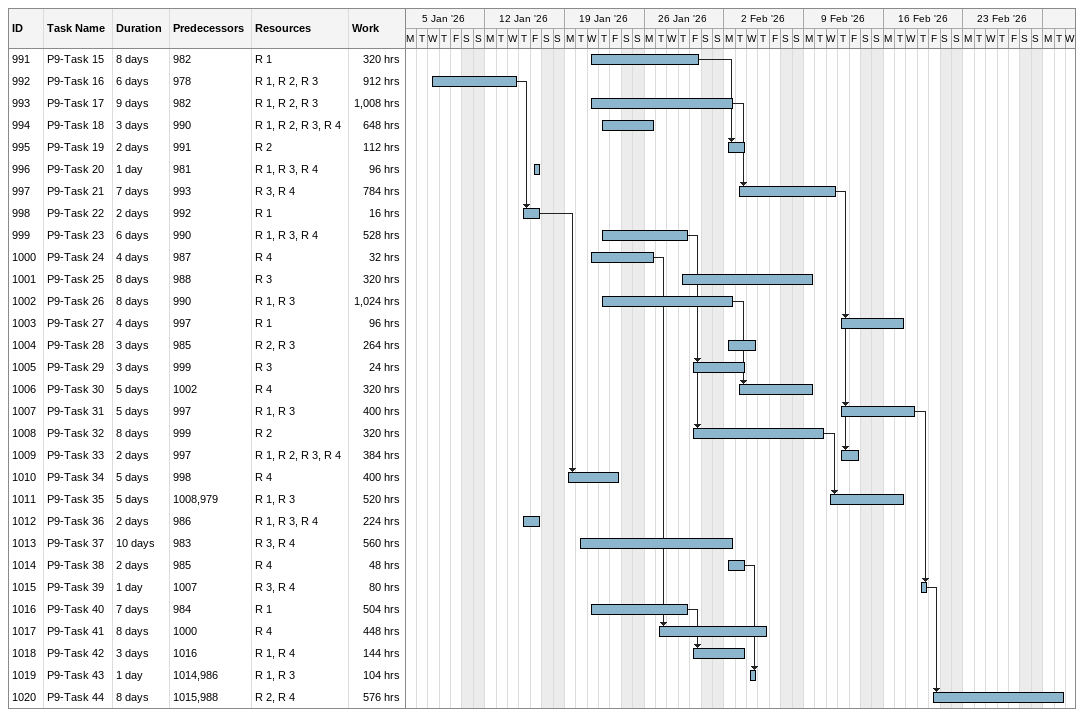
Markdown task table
| ID | Task | Duration | Start | Finish | Predecessors | Resources | Work (h) |
|---|---|---|---|---|---|---|---|
| 991 | P9-Task 15 | 8d | 2026-01-21 | 2026-01-30 | 982 | R 1 | 320 |
| 992 | P9-Task 16 | 6d | 2026-01-07 | 2026-01-14 | 978 | R 1, R 2, R 3 | 912 |
| 993 | P9-Task 17 | 9d | 2026-01-21 | 2026-02-02 | 982 | R 1, R 2, R 3 | 1008 |
| 994 | P9-Task 18 | 3d | 2026-01-22 | 2026-01-26 | 990 | R 1, R 2, R 3, R 4 | 648 |
| 995 | P9-Task 19 | 2d | 2026-02-02 | 2026-02-03 | 991 | R 2 | 112 |
| 996 | P9-Task 20 | 1d | 2026-01-16 | 2026-01-16 | 981 | R 1, R 3, R 4 | 96 |
| 997 | P9-Task 21 | 7d | 2026-02-03 | 2026-02-11 | 993 | R 3, R 4 | 784 |
| 998 | P9-Task 22 | 2d | 2026-01-15 | 2026-01-16 | 992 | R 1 | 16 |
| 999 | P9-Task 23 | 6d | 2026-01-22 | 2026-01-29 | 990 | R 1, R 3, R 4 | 528 |
| 1000 | P9-Task 24 | 4d | 2026-01-21 | 2026-01-26 | 987 | R 4 | 32 |
| 1001 | P9-Task 25 | 8d | 2026-01-29 | 2026-02-09 | 988 | R 3 | 320 |
| 1002 | P9-Task 26 | 8d | 2026-01-22 | 2026-02-02 | 990 | R 1, R 3 | 1024 |
| 1003 | P9-Task 27 | 4d | 2026-02-12 | 2026-02-17 | 997 | R 1 | 96 |
| 1004 | P9-Task 28 | 3d | 2026-02-02 | 2026-02-04 | 985 | R 2, R 3 | 264 |
| 1005 | P9-Task 29 | 3d | 2026-01-30 | 2026-02-03 | 999 | R 3 | 24 |
| 1006 | P9-Task 30 | 5d | 2026-02-03 | 2026-02-09 | 1002 | R 4 | 320 |
| 1007 | P9-Task 31 | 5d | 2026-02-12 | 2026-02-18 | 997 | R 1, R 3 | 400 |
| 1008 | P9-Task 32 | 8d | 2026-01-30 | 2026-02-10 | 999 | R 2 | 320 |
| 1009 | P9-Task 33 | 2d | 2026-02-12 | 2026-02-13 | 997 | R 1, R 2, R 3, R 4 | 384 |
| 1010 | P9-Task 34 | 5d | 2026-01-19 | 2026-01-23 | 998 | R 4 | 400 |
| 1011 | P9-Task 35 | 5d | 2026-02-11 | 2026-02-17 | 1008, 979 | R 1, R 3 | 520 |
| 1012 | P9-Task 36 | 2d | 2026-01-15 | 2026-01-16 | 986 | R 1, R 3, R 4 | 224 |
| 1013 | P9-Task 37 | 10d | 2026-01-20 | 2026-02-02 | 983 | R 3, R 4 | 560 |
| 1014 | P9-Task 38 | 2d | 2026-02-02 | 2026-02-03 | 985 | R 4 | 48 |
| 1015 | P9-Task 39 | 1d | 2026-02-19 | 2026-02-19 | 1007 | R 3, R 4 | 80 |
| 1016 | P9-Task 40 | 7d | 2026-01-21 | 2026-01-29 | 984 | R 1 | 504 |
| 1017 | P9-Task 41 | 8d | 2026-01-27 | 2026-02-05 | 1000 | R 4 | 448 |
| 1018 | P9-Task 42 | 3d | 2026-01-30 | 2026-02-03 | 1016 | R 1, R 4 | 144 |
| 1019 | P9-Task 43 | 1d | 2026-02-04 | 2026-02-04 | 1014, 986 | R 1, R 3 | 104 |
| 1020 | P9-Task 44 | 8d | 2026-02-20 | 2026-03-03 | 1015, 988 | R 2, R 4 | 576 |
